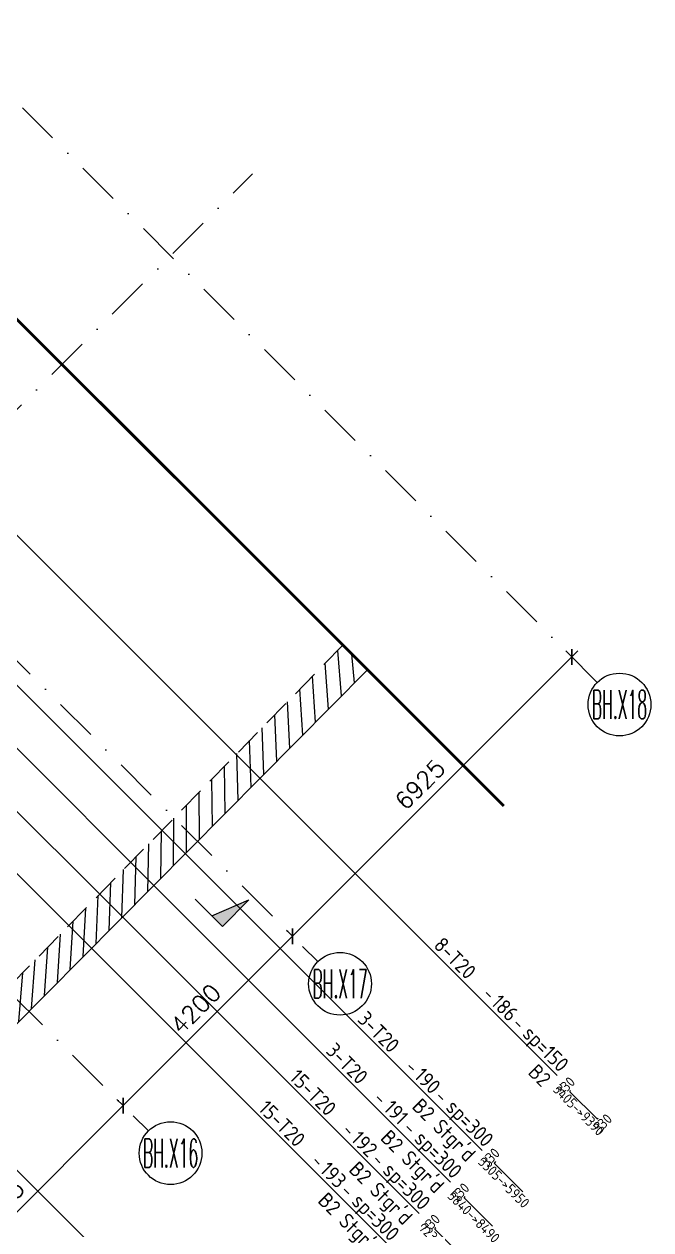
# Model space of a CAD drawing. Extents: x 660761725 to 1323371458, y 2734871439 to 5470067957.
# Drawn here: x 661510565 to 661521550, y 2735061259 to 2735082401 of the extents above; entities that cross this region are included whole.
import ezdxf
from ezdxf.enums import TextEntityAlignment as Align

# ---------------------------------------------------------------- set-up
doc = ezdxf.new("R2010")
doc.units = 0
for name, pattern in [('AXES', [1.95, 1.2, -0.25, 0.25, -0.25]), ('CENTER2', [28.575000000000003, 19.05, -3.175, 3.175, -3.175]), ('Hidden', [714.375, 476.25, -238.125]), ('sbp_axis_short', [10, 5, -2.5, 0, -2.5])]:
    doc.linetypes.add(name, pattern=pattern)
doc.layers.add('A-DETL', color=5, linetype='Continuous', lineweight=9, true_color=0x0000ff)
for name, color, linetype, lineweight in [('A-FLOR-PATT', 7, 'Continuous', 15), ('A-ROOF', 7, 'Continuous', 15), ('S-GRID', 7, 'Continuous', 9), ('S-GRID-IDEN', 7, 'Continuous', 13), ('S-MATCH LNE', 5, 'CENTER2', 40)]:
    doc.layers.add(name, color=color, linetype=linetype, lineweight=lineweight)
for name, color, linetype in [('S-AXIS', 20, 'AXES'), ('S-DIMO', 100, 'Continuous'), ('S-RDIMO', 8, 'Continuous'), ('S-RSYMB', 7, 'Continuous'), ('S-SCEL-INDT', 222, 'Continuous'), ('S-SIMPLETEXT', 7, 'Continuous')]:
    doc.layers.add(name, color=color, linetype=linetype)
doc.styles.add('ARMACAD', font='isocp.shx')
doc.styles.add('ROMANS', font='romans.shx')
doc.styles.add('ROMANT', font='romant')
doc.dimstyles.new('S-DIMO-100', dxfattribs={"dimscale": 100, "dimtxt": 3, "dimasz": 2, "dimexe": 1.5, "dimexo": 1.5, "dimgap": 1.5, "dimtad": 1, "dimdec": 0, "dimzin": 12, "dimdsep": 46, "dimtxsty": 'ROMANS', "dimblk": 'ARCHTICK', "dimcen": 0.09, "dimdle": 1.5, "dimclrd": 8, "dimclre": 8, "dimclrt": 4, "dimadec": 0, "dimazin": 3, "dimtfac": 1, "dimtdec": 0, "dimtix": 1, "dimtmove": 1, "dimatfit": 3, "dimfxl": 1, "dimtolj": 1, "dimtzin": 0, "dimarcsym": 0})

# ---------------------------------------------------------------- blocks, each defined once
blk = doc.blocks.new('_ARCHTICK')
at = {"color": 0, "linetype": 'ByBlock', "const_width": 0.15}
blk.add_lwpolyline([(-0.5, -0.5), (0.5, 0.5)], dxfattribs=at)
blk = doc.blocks.new('*D121')
at = {"layer": 'S-DIMO', "color": 8, "lineweight": -2, "transparency": 16777216}
for p, q in [((662698866.204118, 2734567715.402343), (662693757.3567626, 2734562606.55671)), ((662698754.0712415, 2734567615.403187), (662698654.0720837, 2734567715.402379)), ((662693857.3567817, 2734562718.688727), (662693757.3567984, 2734562818.688745))]:
    blk.add_line(p, q, dxfattribs=at)
at = {"layer": 'S-DIMO', "color": 8, "lineweight": -2, "transparency": 16777216, "xscale": 200, "yscale": 200, "zscale": 200}
for p, rotation in [((662698760.138083, 2734567609.336344), 44.99999034024764), ((662693863.4227977, 2734562712.622709), 224.9999903402476)]:
    blk.add_blockref('_ARCHTICK', p, dxfattribs=dict(at, rotation=rotation))
at = {"layer": 'S-DIMO', "color": 4, "transparency": 16777216, "insert": (662696099.6484418, 2734565373.111597), "char_height": 300, "width": 199.5440968434552, "attachment_point": 5, "rotation": 44.999990340247656, "style": 'ROMANS'}
blk.add_mtext('\\A1;6925', dxfattribs=at)
blk = doc.blocks.new('*D122')
at = {"layer": 'S-DIMO', "color": 8, "lineweight": -2, "transparency": 16777216}
for p, q in [((662693969.4893334, 2734562818.688209), (662690787.5082815, 2734559636.70823)), ((662693857.3567817, 2734562718.688727), (662693757.3572989, 2734562818.688244)), ((662690887.5083007, 2734559748.840247), (662690787.5083172, 2734559848.840264))]:
    blk.add_line(p, q, dxfattribs=at)
at = {"layer": 'S-DIMO', "color": 8, "lineweight": -2, "transparency": 16777216, "xscale": 200, "yscale": 200, "zscale": 200}
for p, rotation in [((662693863.4232981, 2734562712.622209), 44.99999034024764), ((662690893.5743165, 2734559742.774229), 224.9999903402476)]:
    blk.add_blockref('_ARCHTICK', p, dxfattribs=dict(at, rotation=rotation))
at = {"layer": 'S-DIMO', "color": 4, "transparency": 16777216, "insert": (662692166.3668088, 2734561439.830289), "char_height": 300, "width": 199.5440968434552, "attachment_point": 5, "rotation": 44.999990340247656, "style": 'ROMANS'}
blk.add_mtext('\\A1;4200', dxfattribs=at)
blk = doc.blocks.new('*D123')
at = {"layer": 'S-DIMO', "color": 8, "lineweight": -2, "transparency": 16777216}
for p, q in [((662690999.6410098, 2734559848.83957), (662686880.7433155, 2734555729.943264)), ((662690887.5083007, 2734559748.840247), (662690787.5089755, 2734559848.839605)), ((662686980.7433349, 2734555842.075281), (662686880.7433512, 2734555942.075298))]:
    blk.add_line(p, q, dxfattribs=at)
at = {"layer": 'S-DIMO', "color": 8, "lineweight": -2, "transparency": 16777216, "xscale": 200, "yscale": 200, "zscale": 200}
for p, rotation in [((662690893.5749748, 2734559742.773571), 44.99999034024764), ((662686986.8093505, 2734555836.009264), 224.9999903402476)]:
    blk.add_blockref('_ARCHTICK', p, dxfattribs=dict(at, rotation=rotation))
at = {"layer": 'S-DIMO', "color": 4, "transparency": 16777216, "insert": (662688728.0601642, 2734558001.523488), "char_height": 300, "width": 199.5440968434552, "attachment_point": 5, "rotation": 44.999990340247656, "style": 'ROMANS'}
blk.add_mtext('\\A1;5525', dxfattribs=at)
blk = doc.blocks.new('*U1142')
at = {"layer": 'S-AXIS', "color": 3, "linetype": 'Continuous'}
blk.add_circle((0, 5.5), 5.5, dxfattribs=at)
at = {"layer": 'S-AXIS', "color": 3, "linetype": 'Continuous', "ltscale": 0.5, "style": 'ROMANT', "width": 0.4, "flags": 8}
blk.add_attdef('A', text='', height=5, dxfattribs=at).set_placement((0, 5.5), align=Align.MIDDLE_CENTER)
blk = doc.blocks.new('*U1141')
at = {"layer": 'S-SCEL-INDT'}
blk.add_line((-1.598034076772778e-05, -9.017526509425661), (-4.236298395894313e-05, 0), dxfattribs=at)
blk.add_lwpolyline([(-1.598034251388655e-05, -9.017526509426535), (-2.729673832266011e-05, -5.517526509764139), (8.74998401881464, -9.017498218424205), (-1.598034251388655e-05, -9.017526509426535)], dxfattribs=at)
blk.add_solid([(8.749984018815223, -9.017498218424496), (-1.598034076772778e-05, -9.017526509423043), (4.374978361036412, -7.267512364094754), (-2.729674239717861e-05, -5.517526509763265)], dxfattribs=at)
blk = doc.blocks.new('I am… Limitless.')
at = {"layer": 'S-SCEL-INDT', "xscale": 75.00000000000088, "yscale": 75.00000000000088, "zscale": 75.00000000000088, "rotation": 45.05050549450826}
blk.add_blockref('*U1141', (662404945.193927, 2734563363.562346), dxfattribs=at)
blk = doc.blocks.new('I am… Atomic.')
at = {"layer": 'A-FLOR-PATT', "transparency": 33554600}
h = blk.add_hatch(dxfattribs=at)
h.set_pattern_fill('ANSI31', color=8, scale=50, angle=30, style=0)
h.set_pattern_definition([(74.99999999999999, (0, 0), (-153.3407249233896, 41.08752341002518), [])])
h.paths.add_polyline_path([(662379129.8428366, 2734572854.771638), (662378841.1105785, 2734572643.884321), (662379625.867961, 2734571935.721013), (662379914.8579589, 2734572146.375746)])
h.paths.add_polyline_path([(662407967.0689715, 2734567385.984937), (662407536.2223183, 2734567816.83159), (662398987.1276885, 2734559064.274018), (662393889.4056096, 2734562560.874372), (662393685.5193458, 2734562336.933021), (662399210.0475222, 2734558547.58027)])
at = {"layer": 'A-DETL', "color": 8, "linetype": 'Hidden', "lineweight": 9, "flags": 128}
blk.add_lwpolyline([(662407536.2223183, 2734567816.83159), (662398987.1276886, 2734559064.274018)], dxfattribs=at)
at = {"layer": 'A-ROOF', "color": 8, "lineweight": 13}
blk.add_lwpolyline([(662399210.0475222, 2734558547.58027), (662407967.0689714, 2734567385.984937)], dxfattribs=at)
at = {"layer": 'S-MATCH LNE', "ltscale": 50, "const_width": 50}
blk.add_lwpolyline([(662392634.5624754, 2734582718.491432), (662410357.5035155, 2734564995.550393)], dxfattribs=at)
blk = doc.blocks.new('cadf_10')
at = {"color": 1}
for p, q in [((-4.158496580606208, 1.201089783226742), (-5.644468778018359, 1.201089783226742)), ((4.158496580606207, 1.201089783226742), (5.644468778018359, 1.201089783226742))]:
    blk.add_line(p, q, dxfattribs=at)
at = {"style": 'ARMACAD'}
for tag, p in [('$COM1', (-10.93526643674234, 2.542619974829577)), ('$COM2', (-9.757982686735758, -5.302973364669228))]:
    blk.add_attdef(tag, text='', height=3.5, dxfattribs=at).set_placement(p, align=Align.BOTTOM_RIGHT)
at = {"color": 1, "style": 'ARMACAD'}
blk.add_attdef('$NUM', text='', height=3.5, dxfattribs=at).set_placement((0, 0), align=Align.CENTER)
blk = doc.blocks.new('*U519', base_point=(661512244.8696214, 2735070786.8705))
at = {"layer": 'S-RSYMB'}
blk.add_lwpolyline([(661512021.3639394, 2735071036.865339), (661512009.3513927, 2735071024.852529, 0.4142135623730951), (661512009.3514917, 2735071015.849506), (661512486.4712859, 2735070538.740198, 0.4142135623730951), (661512495.4743086, 2735070538.740297), (661512507.4868553, 2735070550.753108)], format="xyb", dxfattribs=at)
at = {"layer": 'S-RSYMB', "style": 'ARMACAD'}
for tag, rotation, p in [('D0', 45.00062963081468, (661511934.0394927, 2735071112.17532)), ('D1', 315.000629647291, (661512166.5950025, 2735070695.976678)), ('D2', 45.00062963081466, (661512582.7987553, 2735070463.430316))]:
    blk.add_attdef(tag, text='', height=180, rotation=rotation, dxfattribs=at).set_placement(p, align=Align.MIDDLE_CENTER)
blk = doc.blocks.new('*U523', base_point=(661518108.3622484, 2735061883.119529))
at = {"layer": 'S-RSYMB'}
blk.add_lwpolyline([(661518131.0737332, 2735062148.797376), (661518111.4138768, 2735062129.138063, 0.4142135623730951), (661518111.4136732, 2735062114.40399), (661518608.3622484, 2735061617.441681)], format="xyb", dxfattribs=at)
at = {"layer": 'S-RSYMB', "style": 'ARMACAD'}
for tag, rotation, p in [('D0', 44.99920830914002, (661518039.9276488, 2735062220.286123)), ('D1', 314.9992083309514, (661518278.5695574, 2735061784.606679))]:
    blk.add_attdef(tag, text='', height=180, rotation=rotation, dxfattribs=at).set_placement(p, align=Align.MIDDLE_CENTER)
blk = doc.blocks.new('*U524', base_point=(661516478.1222194, 2735060252.879595))
at = {"layer": 'S-RSYMB'}
blk.add_lwpolyline([(661516493.9930818, 2735060513.837409), (661516480.2547076, 2735060500.099414, 0.4142135623730951), (661516480.2545654, 2735060489.803194), (661516978.1222194, 2735059991.921781)], format="xyb", dxfattribs=at)
at = {"layer": 'S-RSYMB', "style": 'ARMACAD'}
for tag, rotation, p in [('D0', 44.99920830914002, (661516405.8077384, 2735060588.286815)), ('D1', 314.999208335079, (661516647.869989, 2735060159.546331))]:
    blk.add_attdef(tag, text='', height=180, rotation=rotation, dxfattribs=at).set_placement(p, align=Align.MIDDLE_CENTER)
blk = doc.blocks.new('*U525', base_point=(661516198.5442425, 2735059973.301634))
at = {"layer": 'S-RSYMB'}
blk.add_lwpolyline([(661516215.7204592, 2735060235.160143), (661516200.8521247, 2735060220.29222, 0.4142135623730951), (661516200.8519707, 2735060209.149151), (661516698.5442425, 2735059711.443125)], format="xyb", dxfattribs=at)
at = {"layer": 'S-RSYMB', "style": 'ARMACAD'}
for tag, rotation, p in [('D0', 44.99920830914002, (661516126.9701357, 2735060309.044585)), ('D1', 314.9992083303406, (661516368.3797033, 2735059878.979982))]:
    blk.add_attdef(tag, text='', height=180, rotation=rotation, dxfattribs=at).set_placement(p, align=Align.MIDDLE_CENTER)
blk = doc.blocks.new('I am… All Range.')
at = {"layer": 'S-GRID', "color": 8, "linetype": 'sbp_axis_short', "lineweight": 13, "ltscale": 150}
for p, q in [((662699205.5044558, 2734567163.969937), (662676662.055647, 2734589707.418746)), ((662671765.3411871, 2734584810.704287), (662694307.7183684, 2734562268.327105)), ((662668795.4927062, 2734581840.855805), (662691337.8698875, 2734559298.478624)), ((662627061.1529542, 2734509978.252891), (662693164.7237693, 2734576081.823706))]:
    blk.add_line(p, q, dxfattribs=at)
at = {"layer": 'S-GRID-IDEN', "color": 9}
ref = blk.add_blockref('*U1142', (662699594.421044, 2734566225.069067), dxfattribs=dict(at, xscale=100.0000000000075, yscale=100, zscale=100.0000000000028, rotation=359.9999999381469))
ref.add_attrib('A', 'BH.X18', dxfattribs={"layer": 'S-AXIS', "color": 3, "linetype": 'Continuous', "ltscale": 0.5, "height": 499.9999999999999, "rotation": 359.9999999381469, "style": 'ROMANT', "width": 0.4000000000000299}).set_placement((662699594.4210446, 2734566775.069067), align=Align.MIDDLE_CENTER)
ref = blk.add_blockref('*U1142', (662694696.6349566, 2734561329.426235), dxfattribs=dict(at, xscale=100.0000000000075, yscale=100, zscale=100.0000000000028, rotation=359.9999999381469))
ref.add_attrib('A', 'BH.X17', dxfattribs={"layer": 'S-AXIS', "color": 3, "linetype": 'Continuous', "ltscale": 0.5, "height": 499.9999999999999, "rotation": 359.9999999381469, "style": 'ROMANT', "width": 0.4000000000000299}).set_placement((662694696.6349572, 2734561879.426234), align=Align.MIDDLE_CENTER)
ref = blk.add_blockref('*U1142', (662691726.7864757, 2734558359.577754), dxfattribs=dict(at, xscale=100.0000000000075, yscale=100, zscale=100.0000000000028, rotation=359.9999999381469))
ref.add_attrib('A', 'BH.X16', dxfattribs={"layer": 'S-AXIS', "color": 3, "linetype": 'Continuous', "ltscale": 0.5, "height": 499.9999999999999, "rotation": 359.9999999381469, "style": 'ROMANT', "width": 0.4000000000000299}).set_placement((662691726.7864763, 2734558909.577753), align=Align.MIDDLE_CENTER)
at = {"layer": 'S-DIMO', "color": 3}
for base, p1, p2, picture, middle in [((662693863.4227977, 2734562712.622709), (662698860.1372409, 2734567509.337152), (662693963.4227811, 2734562612.622693), '*D121', (662696099.6484418, 2734565373.111597)), ((662690893.5743165, 2734559742.774229), (662693963.4227811, 2734562612.622693), (662690993.5743002, 2734559642.774212), '*D122', (662692166.3668088, 2734561439.830289)), ((662686986.8093505, 2734555836.009264), (662690993.5743002, 2734559642.774212), (662687086.809334, 2734555736.009246), '*D123', (662688728.0601642, 2734558001.523488))]:
    dim = blk.add_linear_dim(base=base, p1=p1, p2=p2, angle=44.99999034024766, dimstyle='S-DIMO-100', dxfattribs=at)
    dim.commit()
    dim.dimension.update_dxf_attribs({"geometry": picture, "text_midpoint": middle})

msp = doc.modelspace()

# ---------------------------------------------------------------- linework, layer by layer
at = {"layer": 'S-RDIMO'}
msp.add_line((661509189.8007153, 2735074686.431137), (661519909.3156714, 2735063966.91555), dxfattribs=at)
for points in [[(661500258.073108, 2735078772.052933), (661500644.8859856, 2735078385.240032, -1), (661500857.0180137, 2735078173.107992), (661503812.6910591, 2735075217.434773, -1), (661504024.8230872, 2735075005.302732), (661504490.5712806, 2735074539.554512, -1), (661504702.7033087, 2735074327.422471), (661517486.2625047, 2735061543.862524)], [(661501667.5006652, 2735078471.034628), (661504366.8905039, 2735075771.64463, -1), (661504579.022532, 2735075559.51259), (661505044.7698417, 2735075093.765253, -1), (661505256.9018698, 2735074881.633213), (661518040.4671717, 2735062098.067159)], [(661502634.4410152, 2735078609.227959), (661504919.4521657, 2735076324.216674, -1), (661505131.5841938, 2735076112.084634), (661505597.3306218, 2735075646.338178, -1), (661505809.46265, 2735075434.206138), (661518593.034041, 2735062650.633997)], [(661500207.2661619, 2735077735.532001), (661503269.0322425, 2735074673.765741, -1), (661503481.1642708, 2735074461.633701), (661503946.9133313, 2735073995.884613, -1), (661504159.0453594, 2735073783.752572), (661516942.5985643, 2735061000.198617)], [(661498737.061227, 2735074004.988116), (661500668.6822941, 2735072073.366935, -1), (661500880.8143222, 2735071861.234894), (661501346.5675306, 2735071395.481659, -1), (661501558.6995587, 2735071183.349618), (661514342.2241106, 2735058399.824315)]]:
    msp.add_lwpolyline(points, format="xyb", dxfattribs=at)

# ---------------------------------------------------------------- block references
at = {"layer": 'S-AXIS'}
for name, p in [('I am… All Range.', (-1178594.647812605, 503695.4297404289)), ('I am… Atomic.', (-891384.0282816887, 503695.4297404289)), ('I am… Limitless.', (-891384.0282816887, 503695.4297404289))]:
    msp.add_blockref(name, p, dxfattribs=at)
at = {"layer": 'S-RSYMB'}
for name, p, values in [('*U519', (661520366.2414957, 2735063452.595313, 1e-08), {'D0': '330', 'D1': '3405->9390', 'D2': '330'}), ('*U523', (661518804.1864462, 2735062191.483163, -1e-08), {'D0': '330', 'D1': '3305->5950'}), ('*U524', (661518275.5349374, 2735061582.765729, -1e-08), {'D0': '330', 'D1': '5840->8490'}), ('*U525', (661517761.2663182, 2735061034.570745, -1e-08), {'D0': '330', 'D1': '7230->7850'})]:
    msp.add_blockref(name, p, dxfattribs=at).add_auto_attribs(values)
at = {"layer": 'S-SIMPLETEXT'}
ref = msp.add_blockref('cadf_10', (661518896.8495392, 2735065058.931257), dxfattribs=dict(at, xscale=74.99999998083516, yscale=75, zscale=75, rotation=314.9999983257133))
ref.add_attrib('$NUM', '186', dxfattribs={"color": 1, "height": 262.5, "rotation": 315, "style": 'ARMACAD', "flags": 2}).set_placement((661518896.8495392, 2735065058.931257), align=Align.CENTER)
ref.add_attrib('$COM1', '8-T20         sp=150', dxfattribs={"height": 262.5, "rotation": 315, "style": 'ARMACAD', "flags": 2}).set_placement((661519949.090429, 2735064006.690306), align=Align.RIGHT)
ref = msp.add_blockref('cadf_10', (661517543.4448038, 2735063779.772811), dxfattribs=dict(at, xscale=74.99999998083516, yscale=75, zscale=75, rotation=314.9999983257133))
ref.add_attrib('$NUM', '190', dxfattribs={"color": 1, "height": 262.5, "rotation": 315, "style": 'ARMACAD', "flags": 2}).set_placement((661517543.4448038, 2735063779.772811), align=Align.CENTER)
ref.add_attrib('$COM1', '3-T20         sp=300', dxfattribs={"height": 262.5, "rotation": 315, "style": 'ARMACAD', "flags": 2}).set_placement((661518632.8087987, 2735062690.408752), align=Align.RIGHT)
ref = msp.add_blockref('cadf_10', (661516990.8779346, 2735063227.205974), dxfattribs=dict(at, xscale=74.99999998083516, yscale=75, zscale=75, rotation=314.9999983257133))
ref.add_attrib('$NUM', '191', dxfattribs={"color": 1, "height": 262.5, "rotation": 315, "style": 'ARMACAD', "flags": 2}).set_placement((661516990.8779346, 2735063227.205974), align=Align.CENTER)
ref.add_attrib('$COM1', '3-T20         sp=300', dxfattribs={"height": 262.5, "rotation": 315, "style": 'ARMACAD', "flags": 2}).set_placement((661518080.2419293, 2735062137.841915), align=Align.RIGHT)
ref = msp.add_blockref('cadf_10', (661516436.6732676, 2735062673.001338), dxfattribs=dict(at, xscale=74.99999998083517, yscale=75, zscale=75, rotation=314.9999983257132))
ref.add_attrib('$NUM', '192', dxfattribs={"color": 1, "height": 262.5, "rotation": 315, "style": 'ARMACAD', "flags": 2}).set_placement((661516436.6732676, 2735062673.001338), align=Align.CENTER)
ref.add_attrib('$COM1', '15-T20         sp=300', dxfattribs={"height": 262.5, "rotation": 315, "style": 'ARMACAD', "flags": 2}).set_placement((661517526.0372623, 2735061583.63728), align=Align.RIGHT)
ref = msp.add_blockref('cadf_10', (661515893.0093272, 2735062129.337431), dxfattribs=dict(at, xscale=74.99999998083516, yscale=75, zscale=75, rotation=314.9999983257133))
ref.add_attrib('$NUM', '193', dxfattribs={"color": 1, "height": 262.5, "rotation": 315, "style": 'ARMACAD', "flags": 2}).set_placement((661515893.0093272, 2735062129.337431), align=Align.CENTER)
ref.add_attrib('$COM1', '15-T20         sp=300', dxfattribs={"height": 262.5, "rotation": 315, "style": 'ARMACAD', "flags": 2}).set_placement((661516982.3733219, 2735061039.973373), align=Align.RIGHT)

# ---------------------------------------------------------------- texts
at = {"layer": 'S-SIMPLETEXT', "style": 'ARMACAD'}
for s, p in [('B2', (661519636.2385315, 2735063746.964727)), ("B2 Stgr'd", (661518319.9569048, 2735062430.683169)), ("B2 Stgr'd", (661517767.3900354, 2735061878.116333)), ("B2 Stgr'd", (661517213.1853689, 2735061323.911697)), ("B2 Stgr'd", (661516669.5214293, 2735060780.247789))]:
    msp.add_text(s, height=262.4999999999999, rotation=315, dxfattribs=at).set_placement(p, align=Align.RIGHT)

doc.saveas('drawing.dxf')
